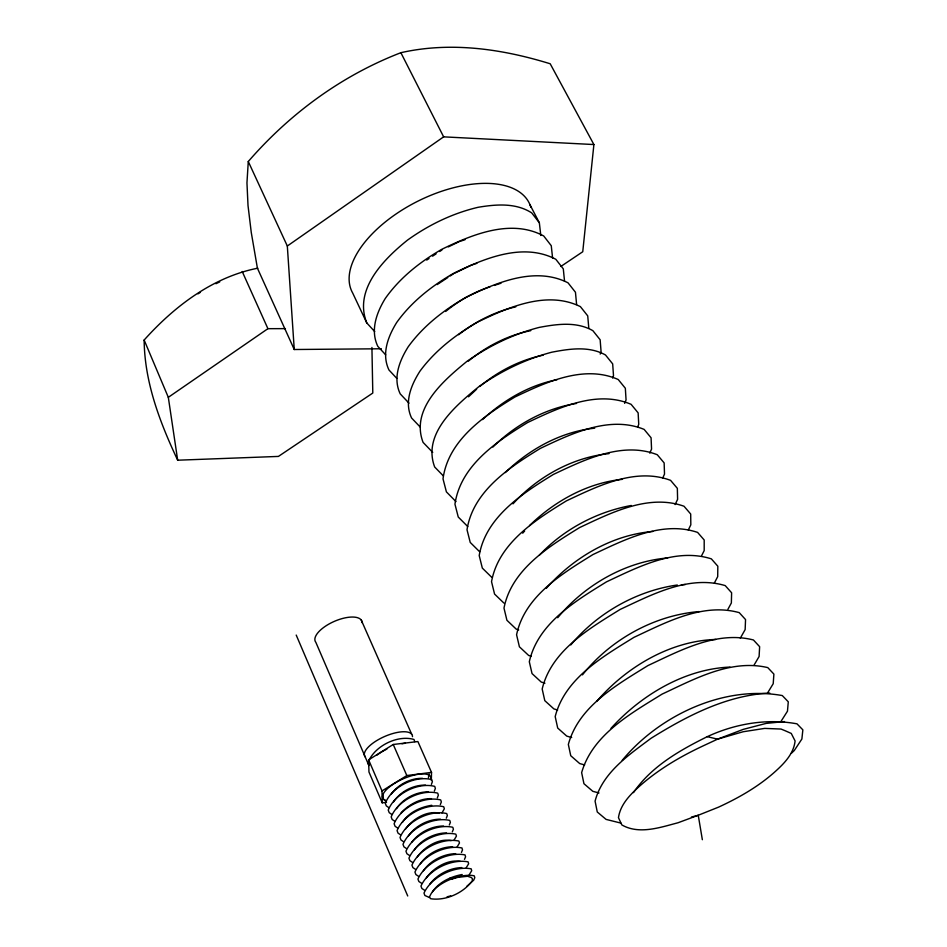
<?xml version="1.0" encoding="UTF-8"?>
<svg xmlns="http://www.w3.org/2000/svg" width="947" height="947" viewBox="0 0 947 947"><rect width="100%" height="100%" fill="white"/><g stroke="black" fill="none" stroke-linecap="round" stroke-linejoin="round"><path stroke-width="1.42" d="M431.335 780.423L431.524 772.385L417.887 741.548L393.242 744.484L368.62 759.861L368.963 772.006L382.221 802.831L386.554 802.251M560.825 266.474L582.748 251.748L593.899 144.548L550.195 63.769C502.052 48.889 450.642 41.443 400.877 52.701C341.701 75.5 289.723 113.699 248.28 161.511L246.954 182.913L248.019 205.594L251.275 232.524L257.406 268.167L294.257 349.514L381.392 348.768M382.718 794.9L383.381 799.114L385.962 800.913M428.411 777.665L429.098 773.936M431.382 784.376L432.388 781.689L431.749 779.618C414.869 775.191 391.691 786.91 385.299 803.293L386.293 805.873L388.874 807.673M600.197 354.083L601.085 351.751L600.138 339.76L592.869 330.669C576.415 321.293 556.907 324.087 539.163 327.413C513.132 334.149 488.806 346.046 466.835 361.446C443.847 380.268 410.264 408.926 423.072 442.367L432.732 452.406M434.342 791.1L435.36 788.437L434.732 786.377C417.816 782.033 394.698 793.728 388.234 810.087L389.217 812.656L391.798 814.444M437.325 797.848L438.354 795.184L437.727 793.148C420.776 788.898 397.704 800.558 391.17 816.906L392.141 819.463L394.721 821.238M440.308 804.607L441.338 801.967L440.722 799.931C423.747 795.788 400.723 807.412 394.106 823.736L395.088 826.281L397.657 828.045M612.591 378.031L613.502 375.71L612.673 363.885L605.488 354.971C588.927 345.785 569.478 348.816 551.758 352.213C525.632 359.091 501.2 371.058 479.075 386.483C456.194 405.245 422.102 433.537 434.673 467.001L443.338 475.891M446.297 818.184L447.351 815.568L446.747 813.568C429.713 809.602 406.784 821.179 400.025 837.456L400.983 839.977L403.552 841.717M449.316 825.003L450.37 822.398L449.766 820.41C432.708 816.551 409.826 828.08 402.984 844.345L403.943 846.855L406.512 848.571M624.653 403.363L626.062 399.93L625.34 388.258L618.225 379.522C584.098 364.394 546.064 382.15 514.955 396.994C484.166 415.78 448.144 440.213 443.018 478.874L446.404 491.884L455.969 501.59M452.323 831.845L453.4 829.241L452.796 827.264C435.715 823.499 412.88 835.005 405.955 851.246L406.914 853.756L409.471 855.461M637.591 427.109L638.74 424.386L638.136 412.88L631.104 404.322C596.728 389.667 558.825 407.695 527.609 422.54C496.773 441.397 460.526 465.522 454.951 504.171L458.253 517.026L467.771 526.568M461.426 852.454L462.515 849.897L461.947 847.956C444.77 844.499 422.09 855.899 414.928 872.08L415.875 874.543L418.42 876.212M464.48 859.367L465.581 856.81L465.013 854.892C447.801 851.531 425.167 862.906 417.935 879.065L418.87 881.515L421.415 883.16M649.796 453.14L651.56 449.103L651.074 437.774L644.126 429.393C609.489 415.236 571.728 433.525 540.394 448.369C509.533 467.273 473.038 491.114 467.013 529.74L470.233 542.43L479.691 551.805M662.699 478.069L664.51 474.08L664.143 462.917L657.277 454.738C622.392 441.089 584.773 459.615 553.332 474.471C522.413 493.446 485.716 516.991 479.206 555.581L482.331 568.105L491.73 577.303M675.128 504.573L677.602 499.318L677.342 488.332L670.571 480.342C635.437 467.226 597.959 486 566.401 500.868C535.446 519.915 498.524 543.14 491.529 581.695L494.559 594.053L503.911 603.073M688.291 530.012L690.825 524.816L690.694 514.02L684.006 506.231C648.624 493.671 611.3 512.67 579.623 527.562C548.609 546.668 511.487 569.597 503.993 608.092L506.917 620.273L516.21 629.116L518.696 629.956M701.597 555.723L704.189 550.598L704.189 539.991L697.596 532.403C661.965 520.412 624.783 539.636 592.988 554.54C561.926 573.716 524.602 596.338 516.577 634.774L519.406 646.789L528.639 655.431L531.125 656.247M714.381 582.985L717.696 576.652L717.826 566.223L711.327 558.848C675.448 547.461 638.42 566.886 606.506 581.837C575.374 601.061 537.872 623.386 529.314 661.74L532.036 673.577L541.199 682.029L544.927 683.201M727.959 609.229L731.356 602.979L731.617 592.763L725.213 585.601C689.085 574.829 652.223 594.456 620.167 609.43C588.975 628.725 551.296 650.743 542.181 689.014L544.797 700.662L553.9 708.912L557.629 710.037M740.294 638.195L745.147 629.589L745.549 619.575L739.24 612.638C702.887 602.517 666.167 622.321 633.993 637.331C602.73 656.697 564.885 678.407 555.191 716.583L557.7 728.042L566.732 736.091L571.692 737.524M754.132 664.983L759.103 656.496L759.636 646.683L753.433 639.971C716.843 630.536 680.277 650.494 647.973 665.552C616.639 684.989 578.629 706.403 568.342 744.449L570.745 755.718L579.706 763.566L584.654 764.927M391.194 794.142C398.119 784.507 410.607 777.996 422.528 778.339M393.573 801.86C400.261 791.562 413.271 784.862 425.499 785.099M396.521 808.667C403.244 798.38 416.242 791.692 428.482 791.87M767.401 693.24L773.214 683.698L773.888 674.098L767.78 667.611C730.966 658.875 694.553 678.999 662.107 694.104C630.702 713.6 592.55 734.718 581.636 772.634L583.944 783.702L592.834 791.337L599.001 792.959M402.428 822.327C408.654 812.455 420.515 806.974 431.761 805.281M405.399 829.193C412.466 819.096 426.671 810.383 439.1 813.142M408.37 836.071C415.248 825.831 428.198 819.179 440.485 819.155M411.921 842.061C419.083 832.484 431.512 826.021 443.516 826.009M557.724 617.716C584.536 585.116 625.304 561.595 667.659 557.961M414.348 849.885C421.297 839.669 434.235 833.029 446.546 832.898M417.343 856.822C424.587 846.772 438.674 838.119 451.186 840.593M420.35 863.771C427.381 853.578 440.296 846.961 452.63 846.725M780.778 721.756L787.466 711.197L788.283 701.81L782.293 695.56C723.555 685.012 659.361 715.447 622.203 760.346M423.368 870.743C430.435 860.563 443.338 853.945 455.685 853.661M570.828 644.919C597.131 613.147 636.431 590.833 677.306 585.009M426.399 877.739C433.75 867.724 447.765 859.118 460.349 861.379M430.009 883.847C437.384 874.33 449.754 867.914 461.816 867.594M432.459 891.778C439.041 882 450.879 876.567 462.195 874.507M582.476 674.868C610.365 639.722 654.27 615.183 699.206 611.573M596.657 701.431C625.92 667.256 670.239 640.811 715.849 639.462M611.016 728.326C641.083 695.169 684.586 668.961 729.983 667.079M633.472 792.639C651.157 766.573 679.638 750.344 707.279 736.659C734.979 723.78 766.81 718.276 796.972 723.828L802.855 729.841L801.884 739.003L794.284 750.533L791.361 753.327M468.516 396.805L476.625 389.205M441.989 812.917L444.344 808.762L443.729 806.737C426.73 802.689 403.753 814.29 397.065 830.59L398.024 833.123L400.593 834.863M492.913 447.055C515.452 424.67 544.951 408.406 576.498 403.446M505.307 472.589C529.385 449.174 561.015 431.666 594.728 428.174M454.015 840.202L456.43 836.106L455.838 834.141C438.721 830.483 415.934 841.954 408.938 858.171L409.897 860.669L412.442 862.362M513.002 503.851C537.576 476.803 572.462 457.318 609.028 453.625M457.046 847.068L459.473 842.996L458.893 841.043C441.74 837.479 419.012 848.914 411.933 865.12L412.88 867.594L415.425 869.275M522.697 533.185L524.65 531.018M529.527 525.573C554.397 501.294 587.223 482.97 622.132 479.36M539.364 555.191C563.524 529.42 596.622 511.853 631.329 505.473M466.184 867.772L468.647 863.759L468.078 861.841C450.843 858.586 428.257 869.926 420.953 886.061L421.877 888.499L424.422 890.144M469.238 874.72L471.713 870.707L471.156 868.813C453.897 865.665 431.358 876.969 423.984 893.08L424.895 895.507L429.429 897.507M546.289 588.324C573.207 557.795 611.798 534.854 652.791 531.492M401.149 812.727C408.867 804.595 420.03 798.262 431.477 798.664M371.922 347.478L372.798 393.041L278.418 456.418L177.681 460.206C159.925 422.433 144.536 382.339 144.145 340.044C174.272 306.402 212.732 277.045 257.833 268.179M445.635 311.468C458.798 300.72 473.962 292.019 490.167 286.752M458.597 334.717C475.394 321.589 494.973 311.575 515.819 306.84M468.363 361.138C486.308 346.353 507.888 335.191 530.77 330.657M479.75 386.506C497.944 371.331 519.903 359.967 543.176 355.172M482.52 419.592C503.354 400.285 528.994 385.18 557.061 379.7M466.824 886.321L473.678 880.201L474.802 877.691L474.246 875.809C461.319 872.933 434.519 882.77 429.465 897.129L430.66 898.727C445.694 901.082 463.557 892.974 472.375 880.663L472.304 878.52L471.298 877.538L467.617 876.259L457.65 877.384L451.376 879.254L449.73 878.248M294.257 349.514L287.32 246.019L443.646 136.853L593.899 144.548M177.681 460.206L168.317 397.326L267.918 328.68L285.438 328.633M426.706 260.07L429.062 258.519M432.59 256.175L436.117 253.843M439.645 251.5L441.989 249.949M437.171 284.585L447.813 277.542M450.18 275.979L453.731 273.636M382.221 802.831L382.008 790.923L406.831 775.557L431.524 772.385M454.998 273.032L471.452 265.077L476.85 263.337M448.286 246.907L459.626 241.438M494.227 285.426L500.999 283.224M460.976 241.012L465.013 239.733M447.043 896.845L450.654 895.886M691.44 817.048L698.247 815.26L718.584 807.128C738.565 797.919 758.002 786.85 774.504 772.196C783.832 763.838 793.681 754.037 795.089 740.956L791.266 733.428L785.146 730.741L781.038 729.048L764.703 728.397L743.087 731.759L717.566 739.157L703.514 745.703C680.573 756.416 658.331 769.402 639.403 786.318C630.015 794.793 620.332 804.63 618.462 817.663L621.848 824.932C639.154 834.852 660.201 827.406 678.005 822.765L698.247 815.26L702.354 839.705M784.495 721.567L766.194 723.39L743.324 729.356L717.566 739.157L707.279 736.659M769.757 693.05C726.645 695.216 686.989 715.885 651.039 738.293C628.772 754.972 602.481 772.657 595.083 801.138L597.273 811.993L606.092 819.404L620.818 823.073M681.343 584.761L685.368 584.512M420.326 427.168L411.578 417.994C404.038 402.096 411.187 384.944 419.947 371.188C435.17 350.52 455.685 334.705 477.797 321.98C508.61 307.124 547.011 290.208 580.393 306.627L587.732 315.884L588.785 328.029M408.997 403.173L400.214 393.869C392.614 377.924 399.516 360.618 408.252 346.72C423.273 326.017 443.658 310.19 465.664 297.5C496.394 282.644 534.913 266.012 568.034 282.833L575.456 292.256L576.605 304.555M396.805 378.386L388.957 369.981C381.31 353.989 387.974 336.552 396.686 322.501C411.495 301.785 431.749 285.923 453.672 273.281C484.308 258.413 522.933 242.077 555.806 259.277L563.299 268.865L564.554 281.306M385.701 354.853L377.806 346.342C370.123 330.302 376.551 312.723 385.228 298.542C399.847 277.791 419.971 261.917 441.799 249.31C472.34 234.43 511.072 218.402 543.708 235.969L551.261 245.711L552.622 258.294M530.9 207.346A99.08 51.505 -26.7 0 0 420.421 199.924A99.08 51.505 -26.7 0 0 352.698 293.049L366.785 322.939L374.704 331.568M540.808 235.507L539.352 222.794L531.729 212.897C515.713 202.634 496.05 204.303 478.14 207.286C452.607 213.288 428.79 224.83 407.518 240.1C383.701 259.229 353.432 289.664 366.785 322.939M530 204.801L539.352 222.794M400.877 52.701L443.646 136.853M248.28 161.511L287.32 246.019M242.207 271.493L267.918 328.68M361.245 620.06L411.696 734.233M393.242 744.484L406.831 775.557M368.62 759.861L382.008 790.923M296.21 635.07L407.719 895.98M144.145 340.044L168.317 397.326M414.691 741.631L414.017 739.477C397.314 734.493 373.852 746.39 367.898 762.891L368.916 765.543L315.86 642.362A25.391 10.618 -23.7 0 1 334.871 621.137A25.391 10.618 -23.7 0 1 362.145 622.7M197.97 293.866A94.404 49.528 -23.7 0 1 200.433 292.292M215.916 283.721A94.404 49.528 -23.7 0 1 219.74 281.91M365.211 756.937A25.983 9.778 -23.8 0 1 385.121 736.281A25.983 9.778 -23.8 0 1 412.49 736.671M385.831 800.606A26.196 9.458 -23.9 0 1 400.498 780.068A26.196 9.458 -23.9 0 1 431.015 778.576M377.001 755.079A26.043 9.695 -23.8 0 1 386.956 749.018M401.978 743.786A26.043 9.695 -23.8 0 1 405.423 743.229"/></g></svg>
